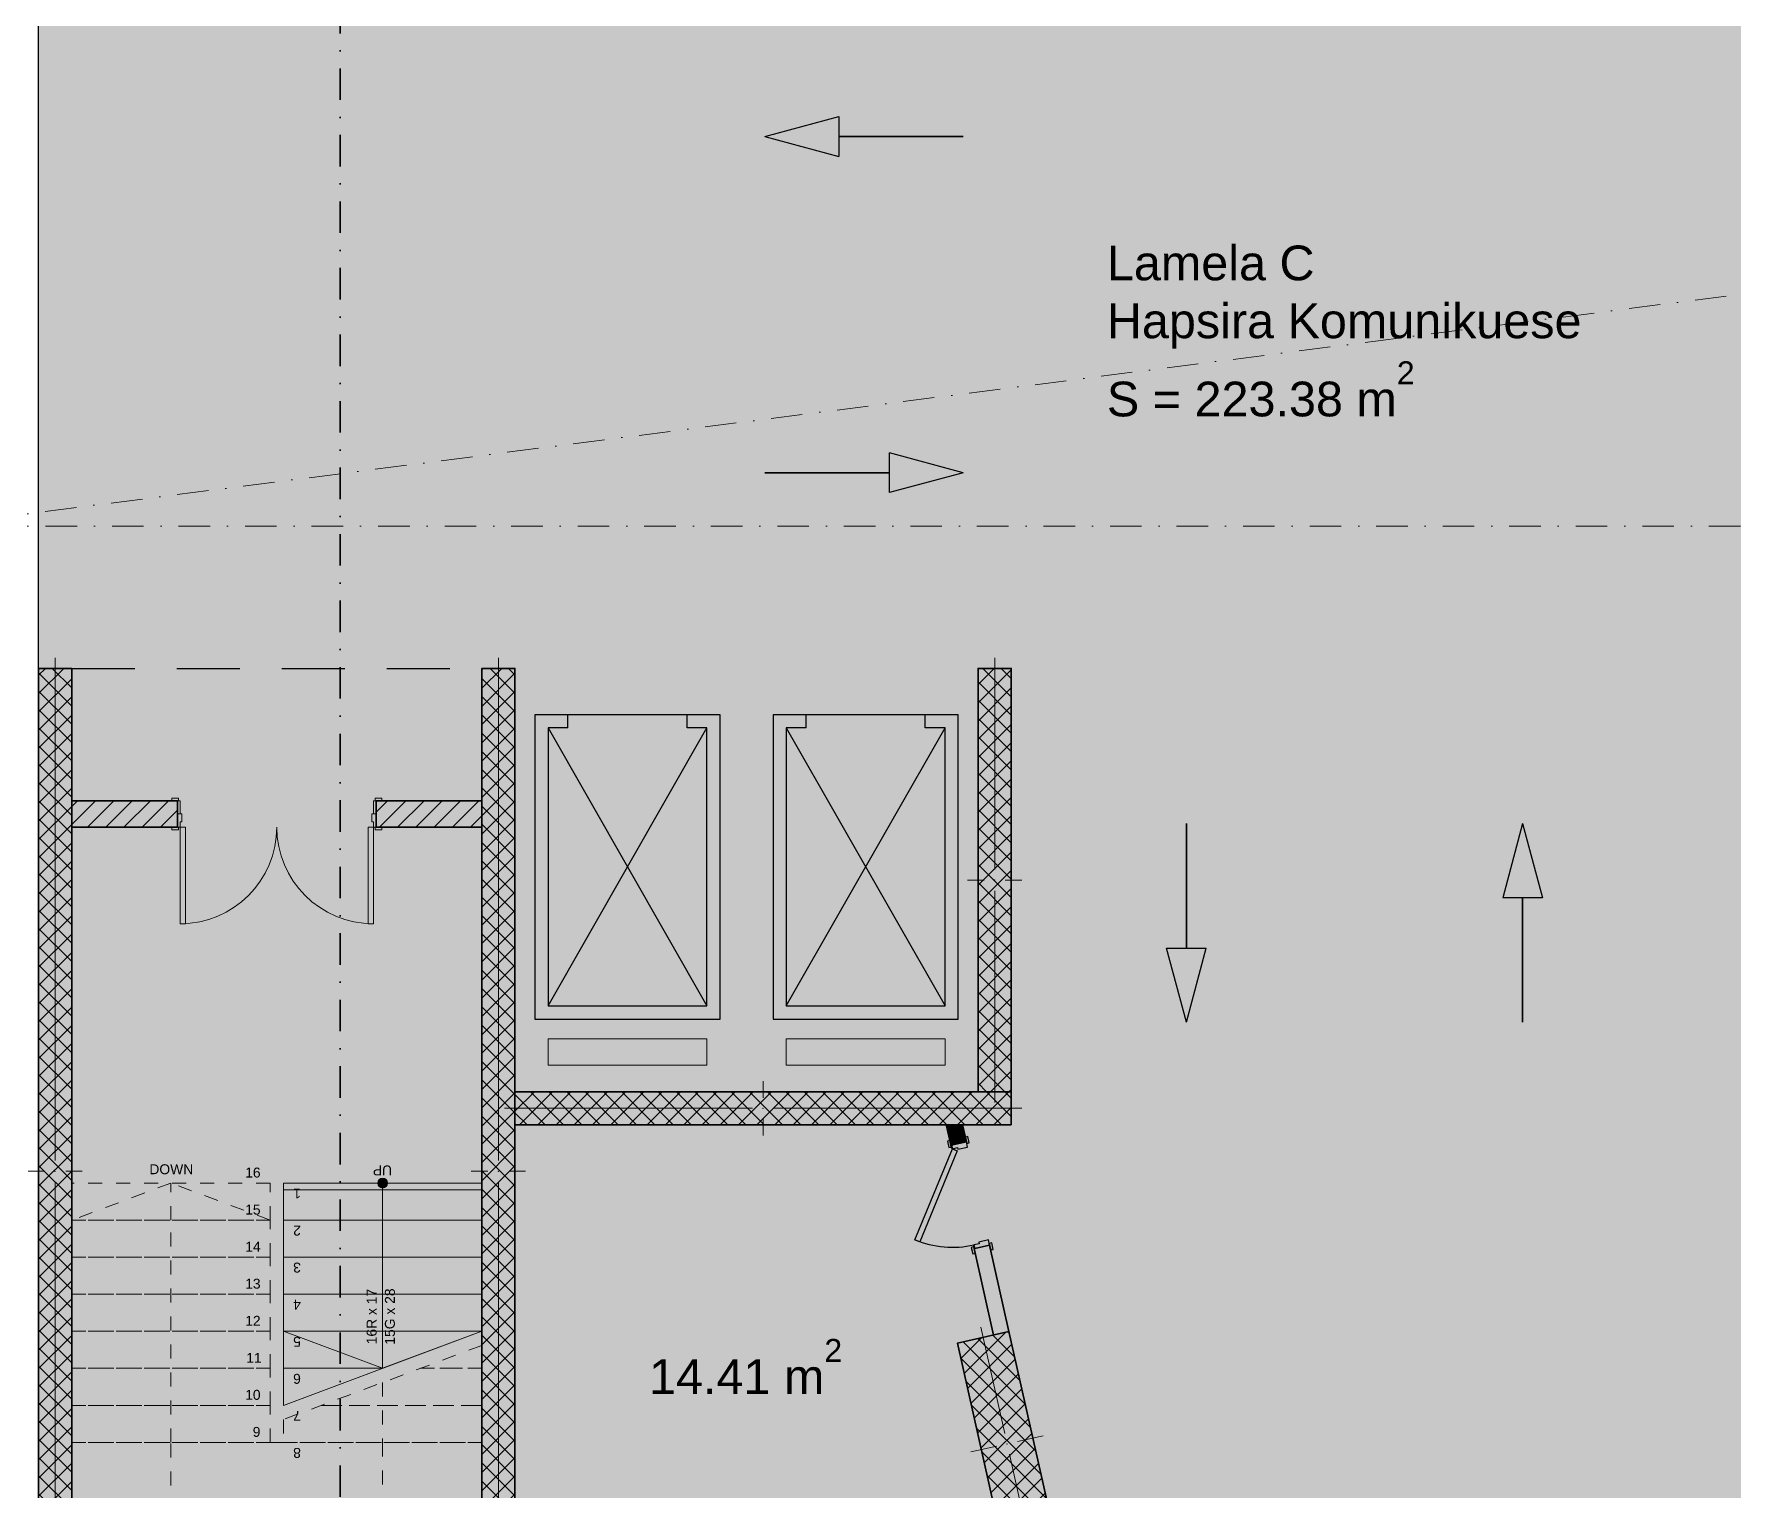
# Model space of a CAD drawing. Header units: millimetres. Extents: x -38220 to 93650, y -79022 to 35214.
# Drawn here: x 52215 to 65055, y -17611 to -6606 of the extents above; entities that cross this region are included whole.
import ezdxf

# ---------------------------------------------------------------- set-up
doc = ezdxf.new("R2010")
doc.units = ezdxf.units.MM
doc.header["$MEASUREMENT"] = 0
for name, pattern in [('Dense Dotted', [132.291663, 0, -132.291663]), ('Dot & Dashed', [502.708322, 238.125, -132.291667, 0, -132.291655]), ('Long Dashed', [793.749976, 476.249993, -317.499983]), ('Small Dashed', [211.666667, 105.833333, -105.833333])]:
    doc.linetypes.add(name, pattern=pattern)
for name, color, linetype, lineweight in [('2D Drafting - General_Pen_No__2', 8, 'Continuous', 15), ('2D Drafting - General_Pen_No__42', 8, 'Continuous', 25), ('A - Muret_Pen_No__7', 7, 'Continuous', 35), ('A - Pllaka Themel_Pen_No__42', 8, 'Continuous', 25), ('A - Shtyllat_Pen_No__1', 7, 'Continuous', 13), ('A - Shtyllat_Pen_No__7', 7, 'Continuous', 35), ('A -Polyline_Pen_No__42', 8, 'Continuous', 25), ('ARCHICAD Doors_Pen_No__42', 8, 'Continuous', 25), ('Structural - Stair & Railing_Pen_No__11', 171, 'Continuous', 18)]:
    doc.layers.add(name, color=color, linetype=linetype, lineweight=lineweight)
for name, color, linetype, lineweight, true_color in [('2D Drafting - General_Pen_No__82', 7, 'Continuous', 20, 0xaaaaaa), ('A - Fill Zone_Pen_No__102', 7, 'Continuous', 13, 0xcccccc), ('A - Fill Zone_Pen_No__156', 7, 'Continuous', 20, 0x54689e), ('A - Fill Zone_Pen_No__176', 7, 'Continuous', 15, 0x93a0c6), ('A - Muret_Pen_No__102', 7, 'Continuous', 13, 0xcccccc), ('A - Parcelat_Pen_No__161', 7, 'Continuous', 13, 0x6a6a6a), ('A - Prerjet_Pen_No__48', 7, 'Continuous', 25, 0xa80f02), ('A - Prerjet_Pen_No__8', 7, 'Continuous', 35, 0xa80f02), ('A -Polyline_Pen_No__48', 7, 'Continuous', 25, 0xa80f02), ('A -Polyline_Pen_No__8', 7, 'Continuous', 35, 0xa80f02), ('ARCHICAD Doors_Pen_No__108', 7, 'Continuous', 13, 0xfd8379), ('Marker - Section_Pen_No__85', 7, 'Continuous', 20, 0x80c2ff), ('Structural - Stair & Railing_Pen_No__71', 171, 'Continuous', 20, 0xaaaaff), ('Structural - Stair & Railing_Pen_No__91', 171, 'Continuous', 13, 0xaaaaff)]:
    doc.layers.add(name, color=color, linetype=linetype, lineweight=lineweight, true_color=true_color)
for name, color, linetype in [('A - Muret', 7, 'Continuous'), ('A - Pllaka Themel', 7, 'Continuous'), ('A - Prerjet', 7, 'Continuous'), ('A - Shtyllat', 7, 'Continuous'), ('A -Polyline', 7, 'Continuous'), ('Marker - Section', 7, 'Continuous'), ('Structural - Stair & Railing', 7, 'Continuous')]:
    doc.layers.add(name, color=color, linetype=linetype)
doc.styles.add('GENERATED_STYLE_1', font='')
doc.styles.add('GENERATED_STYLE_2', font='')
doc.styles.get('GENERATED_STYLE_1').set_extended_font_data('Arial', bold=True)
doc.styles.get('GENERATED_STYLE_2').set_extended_font_data('Arial')
pattern_1 = [(45, (0, 0), (-68.94291, 68.94291), [])]
pattern_2 = [(45, (0, 0), (-68.94291, 68.94291), []), (135, (0, 0), (68.94291, 68.94291), [])]

# ---------------------------------------------------------------- blocks, each defined once
blk = doc.blocks.new('Slab_3', base_point=(52250, 1500))
at = {"layer": 'A - Pllaka Themel_Pen_No__42', "color": 8, "linetype": 'Continuous', "lineweight": 25, "flags": 128}
blk.add_lwpolyline([(52250, 1500), (74650, 1500), (74650, -15133), (73887, -15305), (76898, -28721), (55508, -33521), (52250, -19001)], close=True, dxfattribs=at)
blk = doc.blocks.new('Stair_1')
at = {"layer": 'Structural - Stair & Railing_Pen_No__71', "linetype": 'Continuous', "lineweight": 20, "true_color": 0xaaaaff}
blk.add_hatch(color=161, dxfattribs=at).paths.add_polyline_path([(54812, -15291, 1), (54888, -15291, 1)])
at = {"layer": 'Structural - Stair & Railing_Pen_No__11', "color": 171, "linetype": 'Small Dashed', "lineweight": 18}
for p, q in [((53250, -15291), (52500, -15571)), ((53250, -15571), (53250, -15291)), ((54000, -15571), (53250, -15291)), ((53250, -17251), (53250, -15571)), ((55600, -16518), (54100, -17078)), ((54850, -16798), (54850, -17251)), ((53250, -18001), (53250, -17251)), ((54850, -17251), (54850, -18001)), ((54850, -18001), (53250, -18001))]:
    blk.add_line(p, q, dxfattribs=at)
at = {"layer": 'Structural - Stair & Railing_Pen_No__11', "color": 171, "linetype": 'Continuous', "lineweight": 18}
for p, q in [((55600, -15291), (54100, -15291)), ((54100, -15291), (54100, -15571)), ((54850, -15291), (54850, -15571)), ((55600, -15571), (55600, -15291)), ((54100, -15571), (55600, -15571)), ((55600, -15571), (54100, -15571)), ((54100, -15571), (54100, -15851)), ((54850, -15571), (54850, -16691)), ((55600, -15851), (55600, -15571)), ((54100, -15851), (55600, -15851)), ((55600, -15851), (54100, -15851)), ((54100, -15851), (54100, -16131)), ((55600, -16131), (55600, -15851)), ((54100, -16131), (55600, -16131)), ((55600, -16131), (54100, -16131)), ((54100, -16131), (54100, -16411)), ((55600, -16411), (55600, -16131)), ((54100, -16411), (55600, -16411)), ((55600, -16411), (54100, -16411)), ((54100, -16411), (54100, -16691)), ((55600, -16411), (54100, -16971)), ((54100, -16411), (54850, -16691)), ((54850, -16691), (55600, -16411)), ((54100, -16691), (54850, -16691)), ((54850, -16691), (54100, -16691)), ((54100, -16691), (54100, -16971))]:
    blk.add_line(p, q, dxfattribs=at)
for start, end in [(0, 180), (180, 0)]:
    blk.add_arc((54850, -15291), 37.5, start, end, dxfattribs=at)
at = {"layer": 'Structural - Stair & Railing_Pen_No__91', "color": 161, "linetype": 'Small Dashed', "lineweight": 13, "true_color": 0xaaaaff}
for p, q in [((54000, -15291), (52500, -15291)), ((52500, -15291), (52500, -15571)), ((54000, -15571), (54000, -15291)), ((54000, -15571), (52500, -15571)), ((52500, -15571), (52500, -15851)), ((52500, -15571), (54000, -15571)), ((54000, -15851), (54000, -15571)), ((54000, -15851), (52500, -15851)), ((52500, -15851), (52500, -16131)), ((52500, -15851), (54000, -15851)), ((54000, -16131), (54000, -15851)), ((54000, -16131), (52500, -16131)), ((52500, -16131), (52500, -16411)), ((52500, -16131), (54000, -16131)), ((54000, -16411), (54000, -16131)), ((54000, -16411), (52500, -16411)), ((52500, -16411), (52500, -16691)), ((52500, -16411), (54000, -16411)), ((54000, -16691), (54000, -16411)), ((55600, -16691), (55600, -16518)), ((54000, -16691), (52500, -16691)), ((52500, -16691), (52500, -16971)), ((52500, -16691), (54000, -16691)), ((54000, -16971), (54000, -16691)), ((55136, -16691), (55600, -16691)), ((55600, -16691), (55136, -16691)), ((55600, -16971), (55600, -16691)), ((52500, -16971), (52500, -17251)), ((54000, -16971), (52500, -16971)), ((52500, -16971), (54000, -16971)), ((54000, -17251), (54000, -16971)), ((54386, -16971), (55600, -16971)), ((55600, -16971), (54386, -16971)), ((55600, -17251), (55600, -16971)), ((54100, -17078), (54100, -17251)), ((54000, -17251), (52500, -17251)), ((52500, -17251), (52500, -18751)), ((52500, -17251), (54000, -17251)), ((54100, -17251), (54000, -17251)), ((54100, -17251), (55600, -17251)), ((55600, -17251), (54100, -17251)), ((55600, -18751), (55600, -17251)), ((52500, -18751), (55600, -18751))]:
    blk.add_line(p, q, dxfattribs=at)
at = {"layer": 'Structural - Stair & Railing_Pen_No__91', "color": 161, "linetype": 'Continuous', "lineweight": 13, "true_color": 0xaaaaff}
for p, q in [((55600, -15341), (54100, -15341)), ((54100, -15341), (54100, -16971)), ((55600, -16411), (55600, -15341))]:
    blk.add_line(p, q, dxfattribs=at)
at = {"layer": 'Structural - Stair & Railing_Pen_No__71', "color": 161, "lineweight": 20, "true_color": 0xaaaaff, "char_height": 75, "attachment_point": 4, "style": 'GENERATED_STYLE_2'}
for s, insert in [('\\A1;{\\pql;\\fArial|b0|i0|c0|p34;DOWN}', (53087, -15187)), ('\\A1;{\\pql;\\fArial|b0|i0|c0|p34;16}', (53811, -15212)), ('\\A1;{\\pql;\\fArial|b0|i0|c0|p34;15}', (53811, -15492)), ('\\A1;{\\pql;\\fArial|b0|i0|c0|p34;14}', (53811, -15772)), ('\\A1;{\\pql;\\fArial|b0|i0|c0|p34;13}', (53811, -16052)), ('\\A1;{\\pql;\\fArial|b0|i0|c0|p34;12}', (53811, -16332)), ('\\A1;{\\pql;\\fArial|b0|i0|c0|p34;11}', (53819, -16612)), ('\\A1;{\\pql;\\fArial|b0|i0|c0|p34;10}', (53811, -16892)), ('\\A1;{\\pql;\\fArial|b0|i0|c0|p34;9}', (53868, -17172))]:
    blk.add_mtext(s, dxfattribs=dict(at, insert=insert))
at = {"layer": 'Structural - Stair & Railing_Pen_No__71', "color": 161, "lineweight": 20, "true_color": 0xaaaaff, "char_height": 75, "style": 'GENERATED_STYLE_2'}
for s, insert, attachment_point, rotation in [('\\A1;{\\pql;\\fArial|b0|i0|c0|p34;UP}', (54921, -15195), 4, 180), ('\\A1;{\\pql;\\fArial|b0|i0|c0|p34;1}', (54232, -15370), 4, 180), ('\\A1;{\\pql;\\fArial|b0|i0|c0|p34;2}', (54232, -15650), 4, 180), ('\\A1;{\\pql;\\fArial|b0|i0|c0|p34;3}', (54232, -15929), 4, 180), ('\\A1;{\\pql;\\fArial|b0|i0|c0|p34;4}', (54232, -16210), 4, 180), ('\\A1;{\\pqc;\\pt0,5325;\\fArial|b0|i0|c0|p34;16R x \\fArial|b0|i0|c0|p34;17\\fArial|b0|i0|c0|p34;\\A1{\\H.66x;\\S^  ;}\\fArial|b0|i0|c0|p34;\\fArial|b0|i0|c0|p34;\\fArial|b0|i0|c0|p34;\\fArial|b0|i0|c0|p34;\\A1{\\H.66x;\\S^  ;}\\fArial|b0|i0|c0|p34;\\fArial|b0|i0|c0|p34;\\fArial|b0|i0|c0|p34;\\fArial|b0|i0|c0|p34;\\A1{\\H.66x;\\S^  ;}\\fArial|b0|i0|c0|p34;}', (54826, -16271), 8, 90), ('\\A1;{\\pqc;\\pt0,5325;\\fArial|b0|i0|c0|p34;15G x \\fArial|b0|i0|c0|p34;28\\fArial|b0|i0|c0|p34;\\A1{\\H.66x;\\S^  ;}\\fArial|b0|i0|c0|p34;\\fArial|b0|i0|c0|p34;\\fArial|b0|i0|c0|p34;\\fArial|b0|i0|c0|p34;\\A1{\\H.66x;\\S^  ;}\\fArial|b0|i0|c0|p34;\\fArial|b0|i0|c0|p34;\\fArial|b0|i0|c0|p34;\\fArial|b0|i0|c0|p34;\\A1{\\H.66x;\\S^  ;}\\fArial|b0|i0|c0|p34;}', (54867, -16271), 2, 90), ('\\A1;{\\pql;\\fArial|b0|i0|c0|p34;5}', (54232, -16490), 4, 180), ('\\A1;{\\pql;\\fArial|b0|i0|c0|p34;6}', (54232, -16770), 4, 180), ('\\A1;{\\pql;\\fArial|b0|i0|c0|p34;7}', (54232, -17050), 4, 180), ('\\A1;{\\pql;\\fArial|b0|i0|c0|p34;8}', (54232, -17330), 4, 180)]:
    blk.add_mtext(s, dxfattribs=dict(at, insert=insert, attachment_point=attachment_point, rotation=rotation))
blk = doc.blocks.new('Door 22')
at = {"layer": 'ARCHICAD Doors_Pen_No__42', "color": 8, "linetype": 'Continuous', "lineweight": 25}
for p, q in [((-260, 394), (-237, 427)), ((349, -33), (-260, 394)), ((-237, 427), (372, 0)), ((-387, 24), (-437, 24)), ((-437, 24), (-437, 5)), ((-437, 5), (-387, 5)), ((-400, 5), (-437, 5)), ((-400, 5), (-437, 5)), ((-375, 5), (-400, 5)), ((-400, 5), (-400, 0)), ((-400, 0), (-400, 5)), ((-400, 0), (-400, 5)), ((-400, 0), (-375, 0)), ((-372, 0), (-400, 0)), ((-400, 0), (-400, -115)), ((-400, -115), (-400, 0)), ((-400, -115), (-400, 0)), ((-387, 5), (-387, 24)), ((-375, 0), (-375, 5)), ((-372, -40), (-372, 0)), ((372, 0), (349, -33)), ((400, 0), (372, 0)), ((372, 0), (372, -40)), ((400, 5), (375, 5)), ((375, 5), (375, 0)), ((375, 0), (400, 0)), ((437, 24), (387, 24)), ((387, 24), (387, 5)), ((387, 5), (437, 5)), ((400, 0), (400, 5)), ((400, 0), (400, 5)), ((400, 0), (400, 5)), ((400, 5), (437, 5)), ((400, 5), (437, 5)), ((400, -115), (400, 0)), ((400, -115), (400, 0)), ((400, -115), (400, 0)), ((437, 5), (437, 24)), ((-387, -115), (-437, -115)), ((-437, -115), (-437, -134)), ((-400, -115), (-437, -115)), ((-400, -115), (-437, -115)), ((-400, -115), (-360, -115)), ((-387, -134), (-387, -115)), ((-360, -40), (-372, -40)), ((-360, -115), (-360, -40)), ((372, -40), (360, -40)), ((360, -40), (360, -115)), ((360, -115), (400, -115)), ((437, -115), (387, -115)), ((387, -115), (387, -134)), ((400, -115), (437, -115)), ((400, -115), (437, -115)), ((437, -134), (437, -115)), ((-437, -134), (-387, -134)), ((387, -134), (437, -134))]:
    blk.add_line(p, q, dxfattribs=at)
blk.add_arc((372, 0), 744, 145, 180, dxfattribs=at)
blk = doc.blocks.new('Wall_26', base_point=(59583, -16413))
at = {"layer": 'A - Muret_Pen_No__102', "linetype": 'Continuous', "lineweight": 0, "true_color": 0xcccccc}
for points in [[(59148, -14851), (59111, -14859), (59144, -15005), (59261, -14979), (59232, -14851)], [(59319, -15786), (59466, -16440), (59583, -16413), (59436, -15760)]]:
    blk.add_hatch(color=254, dxfattribs=at).paths.add_polyline_path(points)
at = {"layer": 'A - Muret_Pen_No__7', "color": 7, "linetype": 'Continuous', "lineweight": 35}
for p, q in [((59144, -15005), (59136, -14969)), ((59149, -15004), (59144, -15005)), ((59261, -14979), (59149, -15004)), ((59261, -14979), (59253, -14943)), ((59324, -15785), (59319, -15786)), ((59319, -15786), (59327, -15822)), ((59436, -15760), (59324, -15785)), ((59436, -15760), (59445, -15796))]:
    blk.add_line(p, q, dxfattribs=at)
at = {"layer": 'A - Muret_Pen_No__7', "color": 7, "linetype": 'Continuous', "lineweight": 35, "flags": 128}
for points in [[(59148, -14851), (59111, -14859)], [(59111, -14859), (59144, -15005)], [(59261, -14979), (59232, -14851)], [(59319, -15786), (59466, -16440)], [(59583, -16413), (59436, -15760)]]:
    blk.add_lwpolyline(points, dxfattribs=at)
at = {"layer": 'ARCHICAD Doors_Pen_No__42', "color": 8, "linetype": 'Continuous', "lineweight": 25, "zscale": 1000, "rotation": 102.6469138785826}
blk.add_blockref('Door 22', (59237, -15395), dxfattribs=at)
blk = doc.blocks.new('Metal Double Door 22')
at = {"layer": 'ARCHICAD Doors_Pen_No__108', "color": 11, "linetype": 'Continuous', "lineweight": 13, "true_color": 0xfd8379}
for p, q in [((-730, 730), (-730, 0)), ((-690, 730), (-730, 730)), ((-690, 0), (-690, 730)), ((690, 0), (690, 730)), ((690, 730), (730, 730)), ((730, 730), (730, 0)), ((-793, 0), (-793, 19)), ((-793, 19), (-743, 19)), ((-743, 0), (-793, 0)), ((-750, 0), (-793, 0)), ((-750, 0), (-793, 0)), ((-730, 0), (-750, 0)), ((-750, 0), (-750, -100)), ((-750, 0), (-750, -100)), ((-750, 0), (-750, -100)), ((-743, 19), (-743, 0)), ((-730, -40), (-730, 0)), ((-730, 0), (-690, 0)), ((730, 0), (690, 0)), ((750, 0), (730, 0)), ((730, 0), (730, -40)), ((743, 19), (793, 19)), ((743, 0), (743, 19)), ((793, 0), (743, 0)), ((750, -100), (750, 0)), ((750, 0), (750, -100)), ((750, 0), (750, -100)), ((750, 0), (793, 0)), ((750, 0), (793, 0)), ((793, 19), (793, 0)), ((-750, -200), (-750, -100)), ((-750, -100), (-731, -100)), ((-750, -100), (-718, -100)), ((-750, -100), (-750, -200)), ((-750, -100), (-750, -200)), ((-731, -100), (-731, -200)), ((-718, -40), (-730, -40)), ((-718, -100), (-718, -40)), ((730, -40), (718, -40)), ((718, -40), (718, -100)), ((718, -100), (750, -100)), ((731, -200), (731, -100)), ((731, -100), (750, -100)), ((750, -100), (750, -200)), ((750, -100), (750, -200)), ((750, -100), (750, -200)), ((-793, -219), (-793, -200)), ((-793, -200), (-743, -200)), ((-750, -200), (-793, -200)), ((-750, -200), (-793, -200)), ((-743, -219), (-793, -219)), ((-731, -200), (-750, -200)), ((-743, -200), (-743, -219)), ((750, -200), (731, -200)), ((743, -200), (793, -200)), ((743, -219), (743, -200)), ((793, -219), (743, -219)), ((750, -200), (793, -200)), ((750, -200), (793, -200)), ((793, -200), (793, -219))]:
    blk.add_line(p, q, dxfattribs=at)
for centre, start, end in [((-730, 0), 0, 90), ((730, 0), 90, 180)]:
    blk.add_arc(centre, 730, start, end, dxfattribs=at)
blk = doc.blocks.new('Wall_31', base_point=(52500, -12601))
at = {"layer": 'A - Muret_Pen_No__102', "linetype": 'Continuous', "lineweight": 13, "true_color": 0xcccccc}
h = blk.add_hatch(dxfattribs=at)
h.set_pattern_fill('Common_Brick', color=254, style=0, pattern_type=2)
h.set_pattern_definition(pattern_1)
h.paths.add_polyline_path([(52500, -12601), (53300, -12601), (53300, -12401), (52500, -12401)])
h = blk.add_hatch(dxfattribs=at)
h.set_pattern_fill('Common_Brick', color=254, style=0, pattern_type=2)
h.set_pattern_definition(pattern_1)
h.paths.add_polyline_path([(54800, -12601), (55600, -12601), (55600, -12401), (54800, -12401)])
at = {"layer": 'A - Muret_Pen_No__7', "color": 7, "linetype": 'Continuous', "lineweight": 35}
for p, q in [((53300, -12401), (53257, -12401)), ((53300, -12501), (53300, -12401)), ((54800, -12401), (54843, -12401)), ((54800, -12501), (54800, -12401)), ((53300, -12601), (53300, -12501)), ((54800, -12601), (54800, -12501)), ((53300, -12601), (53257, -12601)), ((54800, -12601), (54843, -12601))]:
    blk.add_line(p, q, dxfattribs=at)
at = {"layer": 'A - Muret_Pen_No__7', "color": 7, "linetype": 'Continuous', "lineweight": 35, "flags": 128}
for points in [[(53300, -12401), (52500, -12401)], [(55600, -12401), (54800, -12401)], [(52500, -12601), (53300, -12601)], [(54800, -12601), (55600, -12601)]]:
    blk.add_lwpolyline(points, dxfattribs=at)
at = {"layer": 'ARCHICAD Doors_Pen_No__108', "color": 11, "linetype": 'Continuous', "lineweight": 13, "true_color": 0xfd8379, "zscale": 1000, "rotation": 180}
blk.add_blockref('Metal Double Door 22', (54050, -12601), dxfattribs=at)
blk = doc.blocks.new('Column_25', base_point=(52375, -15201))
at = {"layer": 'A - Shtyllat', "linetype": 'Continuous', "lineweight": 0, "true_color": 0x000000}
h = blk.add_hatch(dxfattribs=at)
h.set_pattern_fill('Concrete_Block', color=18, style=0, pattern_type=2)
h.set_pattern_definition(pattern_2)
h.paths.add_polyline_path([(52250, -11401), (52250, -19001), (52500, -19001), (52500, -18751), (52500, -11401)])
at = {"layer": 'A - Shtyllat_Pen_No__1', "color": 7, "linetype": 'Continuous', "lineweight": 13}
for p, q in [((52375, -15121), (52375, -11321)), ((52295, -15201), (52170, -15201)), ((52455, -15201), (52580, -15201)), ((52375, -15281), (52375, -19081))]:
    blk.add_line(p, q, dxfattribs=at)
blk.add_point((52375, -15201), dxfattribs=at)
at = {"layer": 'A - Shtyllat_Pen_No__7', "color": 7, "linetype": 'Continuous', "lineweight": 35, "flags": 128}
for points in [[(52250, -11401), (52250, -19001), (52500, -19001)], [(52500, -18751), (52500, -11401), (52250, -11401)]]:
    blk.add_lwpolyline(points, dxfattribs=at)
blk = doc.blocks.new('Column_26', base_point=(55725, -15201))
at = {"layer": 'A - Shtyllat', "linetype": 'Continuous', "lineweight": 0, "true_color": 0x000000}
h = blk.add_hatch(dxfattribs=at)
h.set_pattern_fill('Concrete_Block', color=18, style=0, pattern_type=2)
h.set_pattern_definition(pattern_2)
h.paths.add_polyline_path([(55600, -18751), (55600, -19001), (55850, -19001), (55850, -11401), (55600, -11401)])
at = {"layer": 'A - Shtyllat_Pen_No__1', "color": 7, "linetype": 'Continuous', "lineweight": 13}
for p, q in [((55725, -15121), (55725, -11321)), ((55645, -15201), (55520, -15201)), ((55805, -15201), (55930, -15201)), ((55725, -15281), (55725, -19081))]:
    blk.add_line(p, q, dxfattribs=at)
blk.add_point((55725, -15201), dxfattribs=at)
at = {"layer": 'A - Shtyllat_Pen_No__7', "color": 7, "linetype": 'Continuous', "lineweight": 35, "flags": 128}
blk.add_lwpolyline([(55600, -19001), (55850, -19001), (55850, -11401), (55600, -11401), (55600, -18751)], dxfattribs=at)
blk = doc.blocks.new('Column_65', base_point=(59475, -13001))
at = {"layer": 'A - Shtyllat', "linetype": 'Continuous', "lineweight": 0, "true_color": 0x000000}
h = blk.add_hatch(dxfattribs=at)
h.set_pattern_fill('Concrete_Block', color=18, style=0, pattern_type=2)
h.set_pattern_definition(pattern_2)
h.paths.add_polyline_path([(59350, -14601), (59600, -14601), (59600, -11401), (59350, -11401)])
at = {"layer": 'A - Shtyllat_Pen_No__1', "color": 7, "linetype": 'Continuous', "lineweight": 13}
for p, q in [((59475, -12921), (59475, -11321)), ((59395, -13001), (59270, -13001)), ((59475, -13081), (59475, -14681)), ((59555, -13001), (59680, -13001))]:
    blk.add_line(p, q, dxfattribs=at)
blk.add_point((59475, -13001), dxfattribs=at)
at = {"layer": 'A - Shtyllat_Pen_No__7', "color": 7, "linetype": 'Continuous', "lineweight": 35, "flags": 128}
blk.add_lwpolyline([(59350, -14601), (59600, -14601), (59600, -11401), (59350, -11401)], close=True, dxfattribs=at)
blk = doc.blocks.new('Column_66', base_point=(57725, -14726))
at = {"layer": 'A - Shtyllat', "linetype": 'Continuous', "lineweight": 0, "true_color": 0x000000}
h = blk.add_hatch(dxfattribs=at)
h.set_pattern_fill('Concrete_Block', color=18, style=0, pattern_type=2)
h.set_pattern_definition(pattern_2)
h.paths.add_polyline_path([(59600, -14851), (59600, -14601), (55850, -14601), (55850, -14851)])
at = {"layer": 'A - Shtyllat_Pen_No__1', "color": 7, "linetype": 'Continuous', "lineweight": 13}
for p, q in [((57725, -14646), (57725, -14521)), ((57645, -14726), (55770, -14726)), ((57805, -14726), (59680, -14726)), ((57725, -14806), (57725, -14931))]:
    blk.add_line(p, q, dxfattribs=at)
blk.add_point((57725, -14726), dxfattribs=at)
at = {"layer": 'A - Shtyllat_Pen_No__7', "color": 7, "linetype": 'Continuous', "lineweight": 35, "flags": 128}
blk.add_lwpolyline([(59600, -14851), (59600, -14601), (55850, -14601), (55850, -14851)], close=True, dxfattribs=at)
blk = doc.blocks.new('Column_81', base_point=(59569, -17262))
at = {"layer": 'A - Shtyllat', "linetype": 'Continuous', "lineweight": 0, "true_color": 0x000000}
h = blk.add_hatch(dxfattribs=at)
h.set_pattern_fill('Concrete_Block', color=18, style=0, pattern_type=2)
h.set_pattern_definition(pattern_2)
h.paths.add_polyline_path([(59554, -18111), (59944, -18023), (59583, -16413), (59193, -16501)])
at = {"layer": 'A - Shtyllat_Pen_No__1', "color": 7, "linetype": 'Continuous', "lineweight": 13}
for p, q in [((59551, -17184), (59370, -16379)), ((59647, -17245), (59842, -17201)), ((59491, -17280), (59295, -17323)), ((59586, -17340), (59767, -18145))]:
    blk.add_line(p, q, dxfattribs=at)
blk.add_point((59569, -17262), dxfattribs=at)
at = {"layer": 'A - Shtyllat_Pen_No__7', "color": 7, "linetype": 'Continuous', "lineweight": 35, "flags": 128}
blk.add_lwpolyline([(59554, -18111), (59944, -18023), (59583, -16413), (59193, -16501)], close=True, dxfattribs=at)
blk = doc.blocks.new('Polyline_15', base_point=(63465, -14074))
at = {"layer": 'A -Polyline_Pen_No__48', "linetype": 'Continuous', "lineweight": 25, "true_color": 0xa80f02}
blk.add_hatch(color=14, dxfattribs=at).paths.add_polyline_path([(63465, -12574), (63315, -13134), (63615, -13134)])
at = {"layer": 'A -Polyline_Pen_No__48', "color": 14, "linetype": 'Continuous', "lineweight": 25, "true_color": 0xa80f02}
for p, q in [((63465, -12574), (63315, -13134)), ((63465, -12574), (63615, -13134)), ((63615, -13134), (63315, -13134))]:
    blk.add_line(p, q, dxfattribs=at)
at = {"layer": 'A -Polyline_Pen_No__8', "color": 14, "linetype": 'Continuous', "lineweight": 35, "true_color": 0xa80f02, "flags": 128}
blk.add_lwpolyline([(63465, -14074), (63465, -13134)], dxfattribs=at)
blk = doc.blocks.new('Polyline_16', base_point=(60924, -12574))
at = {"layer": 'A -Polyline_Pen_No__48', "linetype": 'Continuous', "lineweight": 25, "true_color": 0xa80f02}
blk.add_hatch(color=14, dxfattribs=at).paths.add_polyline_path([(60924, -14074), (61074, -13515), (60774, -13515)])
at = {"layer": 'A -Polyline_Pen_No__48', "color": 14, "linetype": 'Continuous', "lineweight": 25, "true_color": 0xa80f02}
for p, q in [((60924, -14074), (60774, -13515)), ((60774, -13515), (61074, -13515)), ((60924, -14074), (61074, -13515))]:
    blk.add_line(p, q, dxfattribs=at)
at = {"layer": 'A -Polyline_Pen_No__8', "color": 14, "linetype": 'Continuous', "lineweight": 35, "true_color": 0xa80f02, "flags": 128}
blk.add_lwpolyline([(60924, -12574), (60924, -13515)], dxfattribs=at)
blk = doc.blocks.new('Polyline_17', base_point=(59238, -7381))
at = {"layer": 'A -Polyline_Pen_No__48', "linetype": 'Continuous', "lineweight": 25, "true_color": 0xa80f02}
blk.add_hatch(color=14, dxfattribs=at).paths.add_polyline_path([(57738, -7381), (58298, -7531), (58298, -7231)])
at = {"layer": 'A -Polyline_Pen_No__48', "color": 14, "linetype": 'Continuous', "lineweight": 25, "true_color": 0xa80f02}
for p, q in [((57738, -7381), (58298, -7231)), ((58298, -7231), (58298, -7531)), ((57738, -7381), (58298, -7531))]:
    blk.add_line(p, q, dxfattribs=at)
at = {"layer": 'A -Polyline_Pen_No__8', "color": 14, "linetype": 'Continuous', "lineweight": 35, "true_color": 0xa80f02, "flags": 128}
blk.add_lwpolyline([(59238, -7381), (58298, -7381)], dxfattribs=at)
blk = doc.blocks.new('Polyline_18', base_point=(57738, -9922))
at = {"layer": 'A -Polyline_Pen_No__48', "linetype": 'Continuous', "lineweight": 25, "true_color": 0xa80f02}
blk.add_hatch(color=14, dxfattribs=at).paths.add_polyline_path([(59238, -9922), (58679, -9772), (58679, -10072)])
at = {"layer": 'A -Polyline_Pen_No__48', "color": 14, "linetype": 'Continuous', "lineweight": 25, "true_color": 0xa80f02}
for p, q in [((59238, -9922), (58679, -9772)), ((58679, -10072), (58679, -9772)), ((59238, -9922), (58679, -10072))]:
    blk.add_line(p, q, dxfattribs=at)
at = {"layer": 'A -Polyline_Pen_No__8', "color": 14, "linetype": 'Continuous', "lineweight": 35, "true_color": 0xa80f02, "flags": 128}
blk.add_lwpolyline([(57738, -9922), (58679, -9922)], dxfattribs=at)
blk = doc.blocks.new('Cutting Plane_1', base_point=(-2729, -10325))
at = {"layer": 'Marker - Section_Pen_No__85', "color": 151, "linetype": 'Dot & Dashed', "lineweight": 20, "true_color": 0x80c2ff}
blk.add_line((-2504, -10325), (75513, -10325), dxfattribs=at)
blk = doc.blocks.new('Cutting Plane_4', base_point=(54530, 2912))
at = {"layer": 'A - Prerjet_Pen_No__48', "color": 14, "linetype": 'Continuous', "lineweight": 25, "true_color": 0xa80f02}
for p, q in [((54305, 2912), (54530, 3137)), ((54530, 3137), (54530, 3071)), ((54530, 2687), (54305, 2912)), ((54530, 2753), (54530, 2687)), ((54530, -22204), (54305, -22429)), ((54530, -22269), (54530, -22204)), ((54305, -22429), (54530, -22654)), ((54530, -22654), (54530, -22588))]:
    blk.add_line(p, q, dxfattribs=at)
for centre in [(54530, 2912), (54530, -22429)]:
    blk.add_circle(centre, 159, dxfattribs=at)
at = {"layer": 'A - Prerjet_Pen_No__8', "color": 14, "linetype": 'Dot & Dashed', "lineweight": 35, "true_color": 0xa80f02}
blk.add_line((54530, 2687), (54530, -22204), dxfattribs=at)
at = {"layer": 'A - Prerjet_Pen_No__48', "color": 14, "lineweight": 25, "true_color": 0xa80f02, "char_height": 225, "rotation": 90, "style": 'GENERATED_STYLE_2'}
for s, insert, attachment_point in [('\\A1;{\\pql;\\pt0;\\fArial|b0|i0|c0|p34;D}', (54630, 2801), 7), ('\\A1;{\\pqr;\\pt0;\\fArial|b0|i0|c0|p34;D}', (54630, -22317), 9)]:
    blk.add_mtext(s, dxfattribs=dict(at, insert=insert, attachment_point=attachment_point))

msp = doc.modelspace()

# ---------------------------------------------------------------- hatches: boundary and pattern name
at = {"layer": '2D Drafting - General_Pen_No__82', "linetype": 'Continuous', "lineweight": 0, "true_color": 0x2a2a2a}
for points in [[(56100, -14201), (57300, -14201), (57300, -14401), (56100, -14401)], [(57900, -14201), (59100, -14201), (59100, -14401), (57900, -14401)]]:
    msp.add_hatch(color=250, dxfattribs=at).paths.add_polyline_path(points)
at = {"layer": 'A - Fill Zone_Pen_No__102', "linetype": 'Continuous', "lineweight": 0, "true_color": 0xf2f2f2}
msp.add_hatch(color=7, dxfattribs=at).paths.add_polyline_path([(55725, -18903), (55725, -14726), (59204, -14726), (59930, -17960)])
at = {"layer": 'A - Fill Zone_Pen_No__176', "linetype": 'Continuous', "lineweight": 0, "true_color": 0x242831}
msp.add_hatch(color=250, dxfattribs=at).paths.add_polyline_path([(52250, -6200), (52250, -19001), (55725, -19001), (55725, -14726), (59204, -14726), (59930, -17960), (60280, -17881), (63392, -31751), (68604, -30582), (65440, -16483), (65928, -16373), (65884, -16178), (65884, -6200)])

# ---------------------------------------------------------------- linework, layer by layer
at = {"layer": '2D Drafting - General_Pen_No__2', "color": 8, "linetype": 'Continuous', "lineweight": 15, "flags": 128}
for points in [[(56100, -14201), (57300, -14201), (57300, -14401), (56100, -14401)], [(57900, -14201), (59100, -14201), (59100, -14401), (57900, -14401)]]:
    msp.add_lwpolyline(points, close=True, dxfattribs=at)
at = {"layer": '2D Drafting - General_Pen_No__42', "color": 8, "linetype": 'Continuous', "lineweight": 25}
for points in [[(56000, -14051), (57400, -14051), (57400, -11751), (56000, -11751)], [(57800, -14051), (59200, -14051), (59200, -11751), (57800, -11751)]]:
    msp.add_lwpolyline(points, close=True, dxfattribs=at)
for points in [[(56250, -11851), (56250, -11751)], [(57150, -11851), (57150, -11751)], [(58050, -11851), (58050, -11751)], [(58950, -11851), (58950, -11751)], [(56250, -11851), (56100, -11851), (56100, -13951), (57300, -13951), (57300, -11851), (57150, -11851)], [(56100, -13951), (57300, -11851)], [(56100, -11851), (57300, -13951)], [(58050, -11851), (57900, -11851), (57900, -13951), (59100, -13951), (59100, -11851), (58950, -11851)], [(57900, -13951), (59100, -11851)], [(57900, -11851), (59100, -13951)]]:
    msp.add_lwpolyline(points, dxfattribs=at)
at = {"layer": 'A - Parcelat_Pen_No__161', "color": 251, "linetype": 'Dot & Dashed', "lineweight": 13, "true_color": 0x6a6a6a, "flags": 128}
msp.add_lwpolyline([(78175, 13495), (76868, 28903), (36954, 31250), (-4039, 35214), (-1402, 28995), (4335, 9785), (4469, 9352), (4547, 9080), (4575, 8977), (7707, -2126), (20173, -14195), (29997, -13043), (42854, -11425), (77930, -6932)], close=True, dxfattribs=at)
at = {"layer": 'A -Polyline_Pen_No__42', "color": 8, "linetype": 'Long Dashed', "lineweight": 25}
msp.add_lwpolyline([(52500, -11401), (55600, -11401)], dxfattribs=at)

# ---------------------------------------------------------------- block references
at = {"layer": 'A - Muret', "color": 7, "lineweight": 35}
for name, p in [('Wall_31', (52500, -12601)), ('Wall_26', (59583, -16413))]:
    msp.add_blockref(name, p, dxfattribs=at)
at = {"layer": 'A - Pllaka Themel', "color": 8, "linetype": 'Continuous', "lineweight": 25}
msp.add_blockref('Slab_3', (52250, 1500), dxfattribs=at)
at = {"layer": 'A - Prerjet', "color": 14, "lineweight": 35, "true_color": 0xa80f02}
msp.add_blockref('Cutting Plane_4', (54530, 2912), dxfattribs=at)
at = {"layer": 'A - Shtyllat', "color": 7, "lineweight": 35}
for name, p in [('Column_25', (52375, -15201)), ('Column_26', (55725, -15201)), ('Column_65', (59475, -13001)), ('Column_66', (57725, -14726)), ('Column_81', (59569, -17262))]:
    msp.add_blockref(name, p, dxfattribs=at)
at = {"layer": 'A -Polyline', "color": 14, "linetype": 'Continuous', "lineweight": 35, "true_color": 0xa80f02}
for name, p in [('Polyline_17', (59238, -7381)), ('Polyline_18', (57738, -9922)), ('Polyline_16', (60924, -12574)), ('Polyline_15', (63465, -14074))]:
    msp.add_blockref(name, p, dxfattribs=at)
at = {"layer": 'Marker - Section', "color": 151, "lineweight": 20, "true_color": 0x80c2ff}
msp.add_blockref('Cutting Plane_1', (-2729, -10325), dxfattribs=at)
at = {"layer": 'Structural - Stair & Railing', "color": 8, "linetype": 'Dense Dotted', "lineweight": 15}
msp.add_blockref('Stair_1', (0, 0), dxfattribs=at)

# ---------------------------------------------------------------- texts
at = {"layer": 'A - Fill Zone_Pen_No__156', "color": 165, "lineweight": 20, "true_color": 0x54689e, "char_height": 262.5, "attachment_point": 7, "style": 'GENERATED_STYLE_1'}
for s, insert in [('{\\fArial|b0|i0|c0|p34;Lamela C^M^JHapsira Komunikuese^M^JS = 223.38 m{\\H0.66x;\\S2^  ;}}', (60323, -9500)), ('{\\fArial|b0|i0|c0|p34;14.41 m{\\H0.66x;\\S2^  ;}}', (56863, -16885))]:
    msp.add_mtext(s, dxfattribs=dict(at, insert=insert))

doc.saveas('drawing.dxf')
